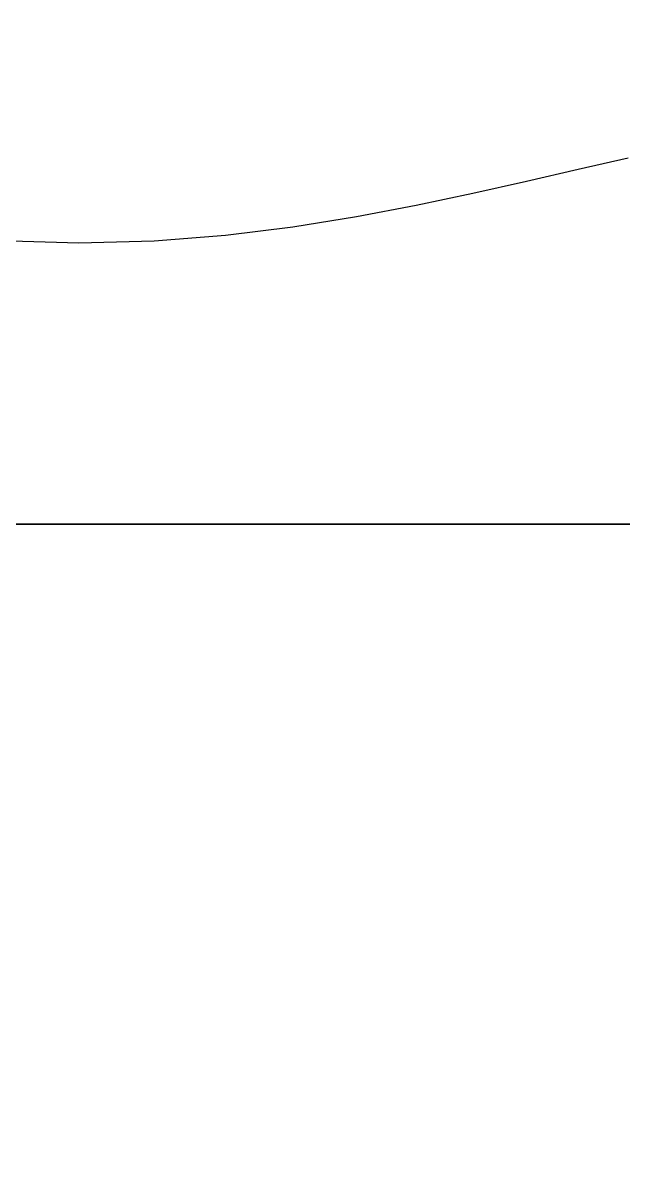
# Model space of a CAD drawing. Extents: x 11992 to 29481, y -6727 to 6811.
# Drawn here: x 24236.7 to 24286.5, y 2740.5 to 2835.7 of the extents above; entities that cross this region are included whole.
import ezdxf

# ---------------------------------------------------------------- set-up
doc = ezdxf.new("R2010")
doc.units = 0
doc.header["$MEASUREMENT"] = 0
doc.layers.get('0').update_dxf_attribs({"color": 8, "linetype": 'CONTINUOUS'})
doc.layers.add('zoylight 5回路', color=4, linetype='CONTINUOUS')

msp = doc.modelspace()

# ---------------------------------------------------------------- linework, layer by layer
for p, q in [((24282.779, 2823.608, -2436.428), (24286.94, 2824.544, -2436.428)), ((24278.496, 2822.622, -2436.428), (24282.779, 2823.608, -2436.428)), ((24274.039, 2821.619, -2436.428), (24278.496, 2822.622, -2436.428)), ((24269.357, 2820.632, -2436.428), (24274.039, 2821.619, -2436.428)), ((24264.398, 2819.693, -2436.428), (24269.357, 2820.632, -2436.428)), ((24259.121, 2818.84, -2436.428), (24264.398, 2819.693, -2436.428)), ((24253.519, 2818.142, -2436.428), (24259.121, 2818.84, -2436.428)), ((24234.82, 2817.698, -2436.428), (24241.364, 2817.497, -2436.428)), ((24241.364, 2817.497, -2436.428), (24247.598, 2817.669, -2436.428)), ((24247.598, 2817.669, -2436.428), (24253.519, 2818.142, -2436.428)), ((24213.31, 2794.157, -2002.362), (24267.905, 2794.157, -2014.787)), ((24234.561, 2794.157, -2064.579), (24236.735, 2794.157, -2065.31)), ((24237.269, 2794.157, -2080.606), (24235.093, 2794.157, -2079.945)), ((24235.528, 2794.157, -2069.625), (24237.714, 2794.157, -2070.296)), ((24236.085, 2794.157, -1518.521), (24237.615, 2794.157, -1518.872)), ((24236.812, 2794.157, -2204.122), (24236.623, 2794.157, -2204.015)), ((24236.735, 2794.157, -2065.31), (24238.911, 2794.157, -2066.035)), ((24237.001, 2794.157, -2204.229), (24236.812, 2794.157, -2204.122)), ((24237.19, 2794.157, -2204.337), (24237.001, 2794.157, -2204.229)), ((24237.38, 2794.157, -2204.444), (24237.19, 2794.157, -2204.337)), ((24239.446, 2794.157, -2081.262), (24237.269, 2794.157, -2080.606)), ((24237.569, 2794.157, -2204.551), (24237.38, 2794.157, -2204.444)), ((24237.758, 2794.157, -2204.658), (24237.569, 2794.157, -2204.551)), ((24237.615, 2794.157, -1518.872), (24239.155, 2794.157, -1519.232)), ((24237.714, 2794.157, -2070.296), (24239.901, 2794.157, -2070.962)), ((24237.948, 2794.157, -2204.764), (24237.758, 2794.157, -2204.658)), ((24238.143, 2794.157, -2204.874), (24237.948, 2794.157, -2204.764)), ((24238.343, 2794.157, -2204.987), (24238.143, 2794.157, -2204.874)), ((24238.548, 2794.157, -2205.103), (24238.343, 2794.157, -2204.987)), ((24238.758, 2794.157, -2205.221), (24238.548, 2794.157, -2205.103)), ((24238.973, 2794.157, -2205.342), (24238.758, 2794.157, -2205.221)), ((24238.911, 2794.157, -2066.035), (24241.09, 2794.157, -2066.756)), ((24239.193, 2794.157, -2205.465), (24238.973, 2794.157, -2205.342)), ((24239.155, 2794.157, -1519.232), (24240.703, 2794.157, -1519.6)), ((24239.418, 2794.157, -2205.591), (24239.193, 2794.157, -2205.465)), ((24239.648, 2794.157, -2205.72), (24239.418, 2794.157, -2205.591)), ((24241.624, 2794.157, -2081.913), (24239.446, 2794.157, -2081.262)), ((24239.883, 2794.157, -2205.851), (24239.648, 2794.157, -2205.72)), ((24240.123, 2794.157, -2205.986), (24239.883, 2794.157, -2205.851)), ((24239.901, 2794.157, -2070.962), (24242.09, 2794.157, -2071.623)), ((24240.368, 2794.157, -2206.122), (24240.123, 2794.157, -2205.986)), ((24240.618, 2794.157, -2206.262), (24240.368, 2794.157, -2206.122)), ((24242.486, 2794.157, -2207.297), (24240.618, 2794.157, -2206.262)), ((24240.703, 2794.157, -1519.6), (24242.261, 2794.157, -1519.975)), ((24241.09, 2794.157, -2066.756), (24243.27, 2794.157, -2067.471)), ((24243.804, 2794.157, -2082.56), (24241.624, 2794.157, -2081.913)), ((24242.09, 2794.157, -2071.623), (24244.28, 2794.157, -2072.279)), ((24242.261, 2794.157, -1519.975), (24243.826, 2794.157, -1520.358)), ((24244.358, 2794.157, -2208.326), (24242.486, 2794.157, -2207.297)), ((24243.27, 2794.157, -2067.471), (24245.452, 2794.157, -2068.181)), ((24245.985, 2794.157, -2083.201), (24243.804, 2794.157, -2082.56)), ((24243.826, 2794.157, -1520.358), (24245.4, 2794.157, -1520.749)), ((24244.28, 2794.157, -2072.279), (24246.471, 2794.157, -2072.93)), ((24246.235, 2794.157, -2209.347), (24244.358, 2794.157, -2208.326)), ((24245.4, 2794.157, -1520.749), (24246.982, 2794.157, -1521.145)), ((24245.452, 2794.157, -2068.181), (24247.636, 2794.157, -2068.885)), ((24248.167, 2794.157, -2083.839), (24245.985, 2794.157, -2083.201)), ((24248.114, 2794.157, -2210.361), (24246.235, 2794.157, -2209.347)), ((24246.471, 2794.157, -2072.93), (24248.664, 2794.157, -2073.576)), ((24246.982, 2794.157, -1521.145), (24248.574, 2794.157, -1521.549)), ((24247.636, 2794.157, -2068.885), (24249.82, 2794.157, -2069.584)), ((24249.998, 2794.157, -2211.368), (24248.114, 2794.157, -2210.361)), ((24250.352, 2794.157, -2084.471), (24248.167, 2794.157, -2083.839)), ((24248.574, 2794.157, -1521.549), (24250.173, 2794.157, -1521.958)), ((24248.664, 2794.157, -2073.576), (24250.859, 2794.157, -2074.217)), ((24249.82, 2794.157, -2069.584), (24252.006, 2794.157, -2070.278)), ((24251.886, 2794.157, -2212.368), (24249.998, 2794.157, -2211.368)), ((24250.173, 2794.157, -1521.958), (24251.78, 2794.157, -1522.373)), ((24252.537, 2794.157, -2085.099), (24250.352, 2794.157, -2084.471)), ((24250.859, 2794.157, -2074.217), (24253.054, 2794.157, -2074.854)), ((24251.78, 2794.157, -1522.373), (24253.395, 2794.157, -1522.794)), ((24253.777, 2794.157, -2213.361), (24251.886, 2794.157, -2212.368)), ((24252.006, 2794.157, -2070.278), (24254.205, 2794.157, -2070.97)), ((24254.724, 2794.157, -2085.723), (24252.537, 2794.157, -2085.099)), ((24253.054, 2794.157, -2074.854), (24255.251, 2794.157, -2075.485)), ((24253.395, 2794.157, -1522.794), (24255.018, 2794.157, -1523.219)), ((24255.672, 2794.157, -2214.347), (24253.777, 2794.157, -2213.361)), ((24254.205, 2794.157, -2070.97), (24256.405, 2794.157, -2071.658)), ((24256.912, 2794.157, -2086.342), (24254.724, 2794.157, -2085.723)), ((24255.018, 2794.157, -1523.219), (24256.649, 2794.157, -1523.65)), ((24255.251, 2794.157, -2075.485), (24257.448, 2794.157, -2076.113)), ((24257.571, 2794.157, -2215.326), (24255.672, 2794.157, -2214.347)), ((24256.405, 2794.157, -2071.658), (24258.608, 2794.157, -2072.34)), ((24256.649, 2794.157, -1523.65), (24258.288, 2794.157, -1524.085)), ((24259.103, 2794.157, -2086.956), (24256.912, 2794.157, -2086.342)), ((24257.448, 2794.157, -2076.113), (24259.649, 2794.157, -2076.735)), ((24259.473, 2794.157, -2216.298), (24257.571, 2794.157, -2215.326)), ((24258.288, 2794.157, -1524.085), (24259.933, 2794.157, -1524.523)), ((24258.608, 2794.157, -2072.34), (24260.812, 2794.157, -2073.017)), ((24261.293, 2794.157, -2087.566), (24259.103, 2794.157, -2086.956)), ((24261.379, 2794.157, -2217.262), (24259.473, 2794.157, -2216.298)), ((24259.649, 2794.157, -2076.735), (24261.85, 2794.157, -2077.353)), ((24259.933, 2794.157, -1524.523), (24261.586, 2794.157, -1524.966)), ((24260.812, 2794.157, -2073.017), (24263.019, 2794.157, -2073.69)), ((24263.485, 2794.157, -2088.171), (24261.293, 2794.157, -2087.566)), ((24263.288, 2794.157, -2218.22), (24261.379, 2794.157, -2217.262)), ((24261.586, 2794.157, -1524.966), (24263.247, 2794.157, -1525.412)), ((24261.85, 2794.157, -2077.353), (24264.053, 2794.157, -2077.966)), ((24263.019, 2794.157, -2073.69), (24265.228, 2794.157, -2074.357)), ((24263.247, 2794.157, -1525.412), (24264.914, 2794.157, -1525.861)), ((24265.623, 2794.157, -2219.38), (24263.288, 2794.157, -2218.22)), ((24265.678, 2794.157, -2088.772), (24263.485, 2794.157, -2088.171)), ((24264.053, 2794.157, -2077.966), (24266.257, 2794.157, -2078.575)), ((24264.914, 2794.157, -1525.861), (24266.589, 2794.157, -1526.313)), ((24265.228, 2794.157, -2074.357), (24267.438, 2794.157, -2075.02)), ((24267.964, 2794.157, -2220.529), (24265.623, 2794.157, -2219.38)), ((24267.872, 2794.157, -2089.368), (24265.678, 2794.157, -2088.772)), ((24266.257, 2794.157, -2078.575), (24268.462, 2794.157, -2079.179)), ((24266.589, 2794.157, -1526.313), (24268.27, 2794.157, -1526.768)), ((24267.438, 2794.157, -2075.02), (24269.65, 2794.157, -2075.678)), ((24270.067, 2794.157, -2089.96), (24267.872, 2794.157, -2089.368)), ((24267.905, 2794.157, -2014.787), (24270.205, 2794.157, -2015.295)), ((24270.309, 2794.157, -2221.668), (24267.964, 2794.157, -2220.529)), ((24268.27, 2794.157, -1526.768), (24269.959, 2794.157, -1527.225)), ((24268.462, 2794.157, -2079.179), (24270.669, 2794.157, -2079.779)), ((24269.65, 2794.157, -2075.678), (24271.863, 2794.157, -2076.33)), ((24269.959, 2794.157, -1527.225), (24271.654, 2794.157, -1527.684)), ((24270, 2794.157, -2015.251), (24274.338, 2794.157, -2016.105)), ((24270.211, 2794.157, -2015.297), (24270.002, 2794.157, -2015.252)), ((24272.263, 2794.157, -2090.547), (24270.067, 2794.157, -2089.96)), ((24270.205, 2794.157, -2015.295), (24270.21, 2794.157, -2015.296)), ((24270.21, 2794.157, -2015.296), (24270.211, 2794.157, -2015.297)), ((24272.659, 2794.157, -2222.797), (24270.309, 2794.157, -2221.668)), ((24270.669, 2794.157, -2079.779), (24272.877, 2794.157, -2080.374)), ((24271.654, 2794.157, -1527.684), (24273.356, 2794.157, -1528.144)), ((24271.863, 2794.157, -2076.33), (24274.078, 2794.157, -2076.978)), ((24274.46, 2794.157, -2091.13), (24272.263, 2794.157, -2090.547)), ((24275.014, 2794.157, -2223.915), (24272.659, 2794.157, -2222.797)), ((24272.877, 2794.157, -2080.374), (24275.087, 2794.157, -2080.964)), ((24273.356, 2794.157, -1528.144), (24275.065, 2794.157, -1528.607)), ((24274.078, 2794.157, -2076.978), (24276.293, 2794.157, -2077.62)), ((24274.338, 2794.157, -2016.105), (24274.459, 2794.157, -2016.129)), ((24274.459, 2794.157, -2016.129), (24274.614, 2794.157, -2016.16)), ((24276.659, 2794.157, -2091.708), (24274.46, 2794.157, -2091.13)), ((24274.614, 2794.157, -2016.16), (24277.034, 2794.157, -2016.638)), ((24277.375, 2794.157, -2225.023), (24275.014, 2794.157, -2223.915)), ((24275.065, 2794.157, -1528.607), (24276.78, 2794.157, -1529.07)), ((24275.087, 2794.157, -2080.964), (24277.297, 2794.157, -2081.55)), ((24276.293, 2794.157, -2077.62), (24278.51, 2794.157, -2078.258)), ((24278.858, 2794.157, -2092.282), (24276.659, 2794.157, -2091.708)), ((24276.78, 2794.157, -1529.07), (24278.502, 2794.157, -1529.534)), ((24277.034, 2794.157, -2016.638), (24320.732, 2794.157, -2024.625)), ((24277.297, 2794.157, -2081.55), (24279.508, 2794.157, -2082.131)), ((24279.739, 2794.157, -2226.121), (24277.375, 2794.157, -2225.023)), ((24278.502, 2794.157, -1529.534), (24280.23, 2794.157, -1529.999)), ((24278.51, 2794.157, -2078.258), (24280.735, 2794.157, -2078.893)), ((24281.06, 2794.157, -2092.852), (24278.858, 2794.157, -2092.282)), ((24279.508, 2794.157, -2082.131), (24281.721, 2794.157, -2082.708)), ((24282.108, 2794.157, -2227.209), (24279.739, 2794.157, -2226.121)), ((24280.23, 2794.157, -1529.999), (24281.965, 2794.157, -1530.465)), ((24280.735, 2794.157, -2078.893), (24282.963, 2794.157, -2079.522)), ((24283.262, 2794.157, -2093.417), (24281.06, 2794.157, -2092.852)), ((24281.721, 2794.157, -2082.708), (24283.934, 2794.157, -2083.28)), ((24282.303, 2794.157, -1530.557), (24281.965, 2794.157, -1530.465)), ((24284.482, 2794.157, -2228.287), (24282.108, 2794.157, -2227.209)), ((24282.64, 2794.157, -1530.65), (24282.303, 2794.157, -1530.557)), ((24282.978, 2794.157, -1530.743), (24282.64, 2794.157, -1530.65)), ((24282.963, 2794.157, -2079.522), (24285.191, 2794.157, -2080.147)), ((24283.316, 2794.157, -1530.835), (24282.978, 2794.157, -1530.743)), ((24285.466, 2794.157, -2093.978), (24283.262, 2794.157, -2093.417)), ((24283.654, 2794.157, -1530.927), (24283.316, 2794.157, -1530.835)), ((24283.993, 2794.157, -1531.019), (24283.654, 2794.157, -1530.927)), ((24283.934, 2794.157, -2083.28), (24286.148, 2794.157, -2083.847)), ((24284.331, 2794.157, -1531.111), (24283.993, 2794.157, -1531.019)), ((24284.67, 2794.157, -1531.203), (24284.331, 2794.157, -1531.111)), ((24286.861, 2794.157, -2229.355), (24284.482, 2794.157, -2228.287)), ((24285.009, 2794.157, -1531.295), (24284.67, 2794.157, -1531.203)), ((24285.348, 2794.157, -1531.386), (24285.009, 2794.157, -1531.295)), ((24285.191, 2794.157, -2080.147), (24287.422, 2794.157, -2080.767)), ((24285.688, 2794.157, -1531.478), (24285.348, 2794.157, -1531.386)), ((24287.671, 2794.157, -2094.534), (24285.466, 2794.157, -2093.978)), ((24286.028, 2794.157, -1531.569), (24285.688, 2794.157, -1531.478)), ((24288.707, 2794.157, -1532.282), (24286.028, 2794.157, -1531.569)), ((24286.148, 2794.157, -2083.847), (24288.364, 2794.157, -2084.41))]:
    msp.add_line(p, q)
at = {"layer": 'zoylight 5回路', "linetype": 'Continuous'}
msp.add_arc((14919.864, 2083.779), 9732.761, 346.7069053, 20.210333, dxfattribs=at)

doc.saveas('drawing.dxf')
